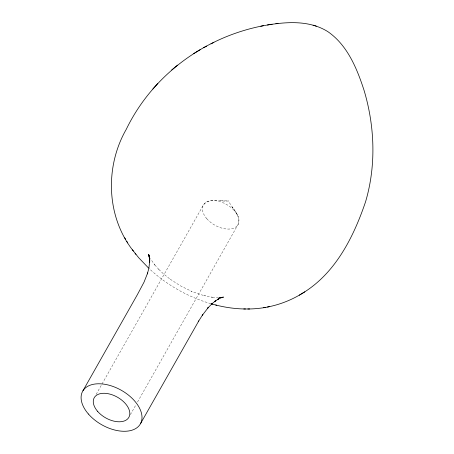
<?xml version="1.0" encoding="UTF-8"?>
<svg xmlns="http://www.w3.org/2000/svg" width="454" height="454" viewBox="0 0 454 454"><rect width="100%" height="100%" fill="white"/><g stroke="black" fill="none" stroke-linecap="round" stroke-linejoin="round"><path stroke-width="0.34" stroke-dasharray="2.27 1.7" d="M96.152 394.367L203.562 204.737C209.504 197.303 220.638 201.973 228.561 200.952C231.761 208.273 241.534 215.463 238.146 224.389L137.358 402.323M130.383 414.633L135.967 404.786M218.635 297.648L211.093 297.081L212.37 297.234L204.345 295.679L205.265 295.889L199.635 294.3L191.202 291.184L191.577 291.332L180.249 285.736L169.665 278.852L170 279.108L163.026 273.45L158.798 269.426L159.456 270.119L154.042 264.018L154.842 265.051L150.342 258.547M220.616 200.764L228.561 200.952M210.911 303.703C187.911 296.995 166.499 284.817 148.997 268.445M237.402 215.026L232.408 207.03L232.84 207.728M206.814 218.714A19.897 11.895 29.5 0 0 237.936 224.764A19.897 11.895 29.5 0 0 217.352 201.003A19.897 11.895 29.5 0 0 206.814 218.714"/><path stroke-width="0.68" d="M82.98 390.718L137.312 294.777L144.014 282.184L147.686 272.916L147.357 273.904L148.872 268.257L149.712 260.999L149.689 262.293L149.536 257.81L149.741 260.67L148.833 254.864L149.485 257.208L149.094 255.579L149.616 258.11L148.589 254.433L149.247 256.238M140.621 423.469L198.767 320.938L198.245 321.767L202.802 314.526L202.274 315.36L208.324 307.449L207.631 308.226L212.478 303.255L211.678 304.027L215.86 300.605L214.861 301.314L218.902 298.721L217.676 299.356L222.324 297.285L220.712 297.767L223.521 297.103L219.668 297.722L221.683 297.466M263.377 25.719C204.487 37.024 152.567 75.086 126.28 129.294C104.772 166.675 106.191 216.819 133.363 251.045M157.81 83.44L152.856 89.041M171.731 69.939L174.484 67.674M174.852 67.345L177.565 65.109M302.392 293.312C335.358 273.444 353.632 237.016 365.572 201.758C376.27 165.591 374.817 126.411 364.091 90.437C357.031 68.616 347.463 45.179 327.879 31.666C308.016 19.147 282.7 22.064 260.817 26.196M200.123 49.707L193.71 53.612M247.85 308.987C266.714 308.924 285.56 303.652 301.638 293.761M299.26 295.208L304.804 291.837M203.687 47.67L206.684 46.121M211.008 43.856L213.868 42.381M267.395 24.976L272.139 24.215M263.666 307.733L265.817 307.33M267.463 307.023L269.687 306.609M275.856 23.733L278.03 23.438M220.207 297.614L221.456 297.552L219.77 297.625M212.427 304.129L211.524 303.885C222.568 307.023 234.014 308.907 245.512 308.975M243.775 308.981L249.677 308.981M215.775 305.014L216.785 305.287M313.084 25.186L314.639 25.651M314.997 25.77L316.319 26.167M148.532 268.013L138.674 257.707L132.449 249.842M135.076 253.275L135.933 254.393M124.725 237.828L125.667 239.406M126.842 241.397L127.739 242.901M97.661 411.426A19.897 11.895 29.5 0 0 128.783 417.476A19.897 11.895 29.5 0 0 108.2 393.714A19.897 11.895 29.5 0 0 97.661 411.426M88.405 414.014A33.159 19.828 29.5 0 0 140.269 424.098A33.159 19.828 29.5 0 0 105.964 384.498A33.159 19.828 29.5 0 0 88.405 414.014"/></g></svg>
